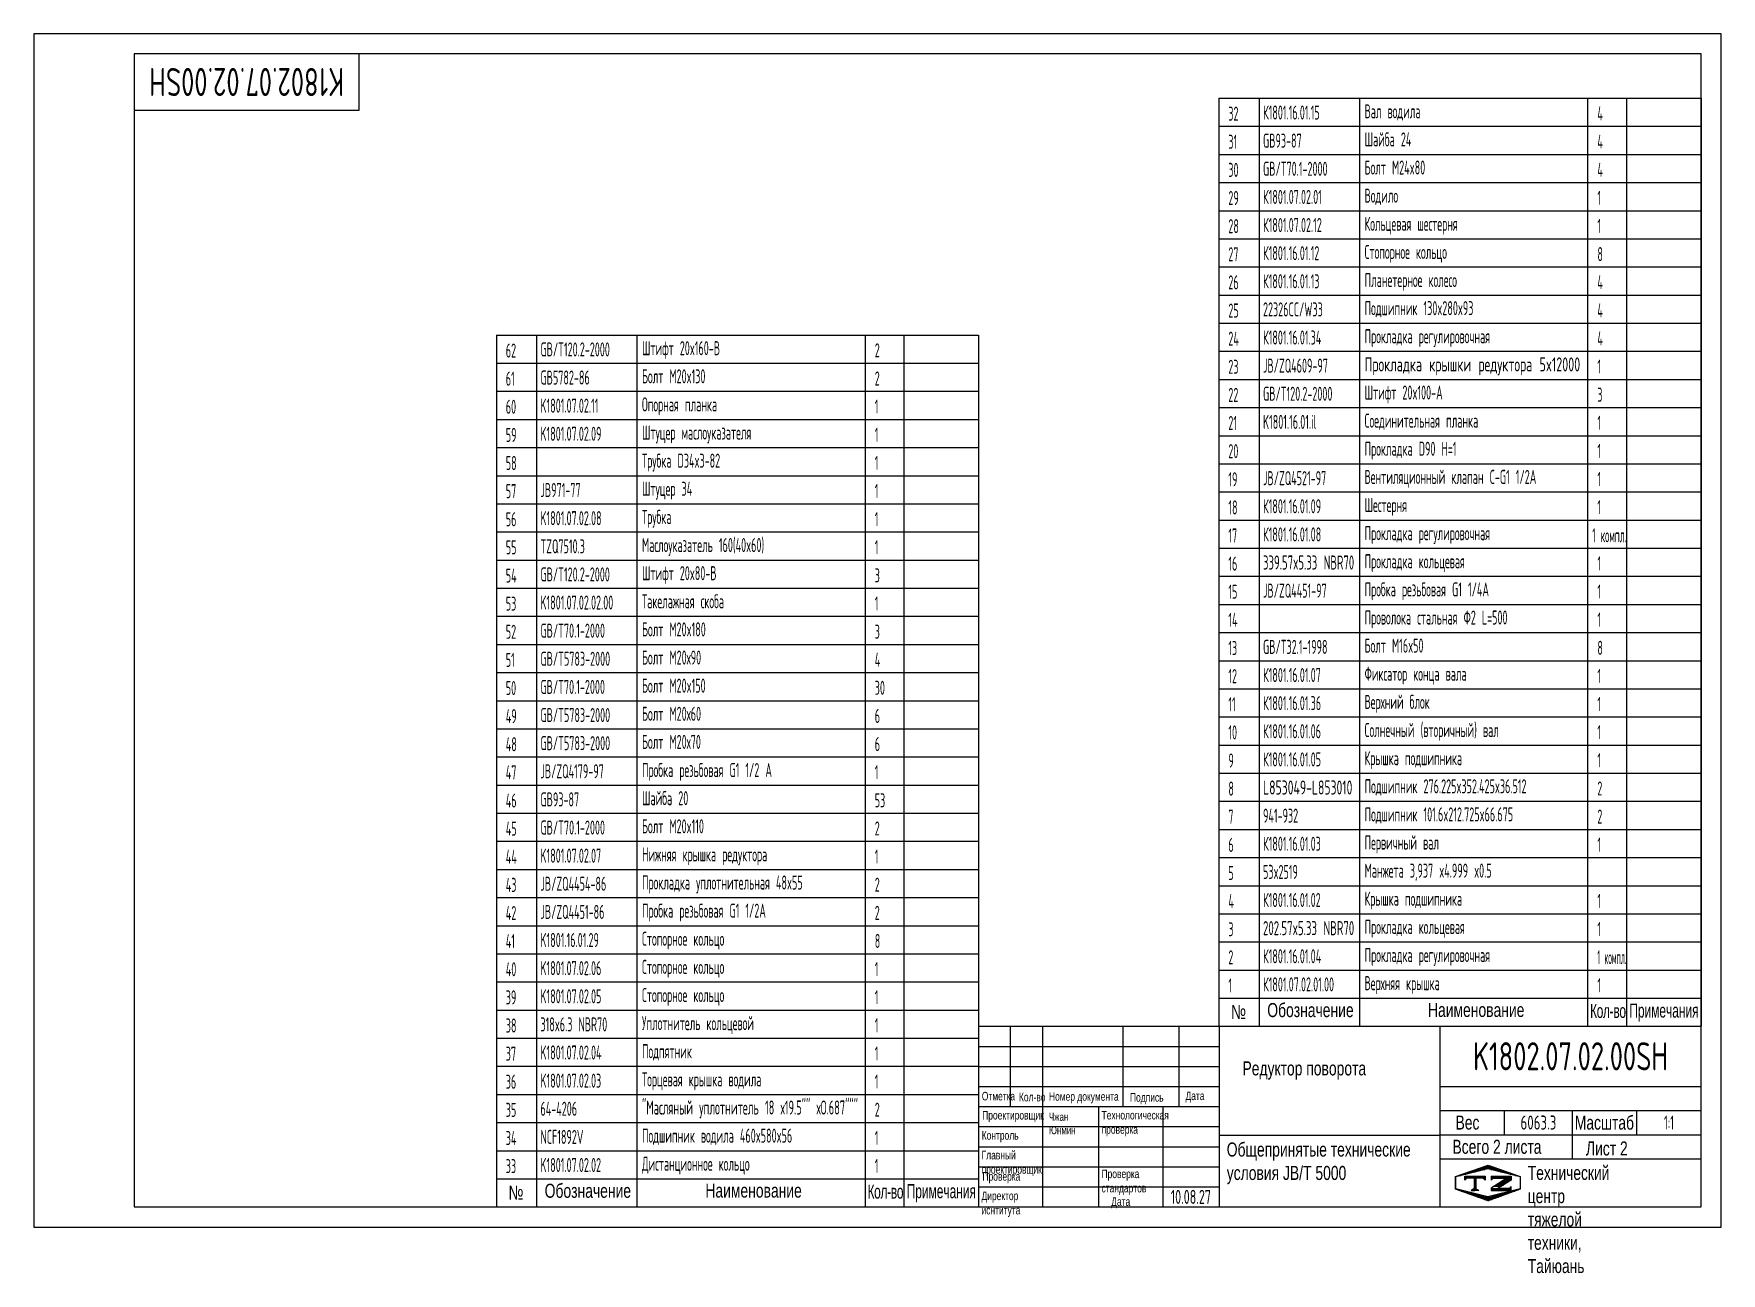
# Model space of a CAD drawing. Header units: millimetres. Extents: x 14 to 434, y -12 to 297.
import ezdxf
from ezdxf.enums import TextEntityAlignment as Align

# ---------------------------------------------------------------- set-up
doc = ezdxf.new("R2010")
doc.units = ezdxf.units.MM
doc.header["$LTSCALE"] = 10
doc.linetypes.add('F', pattern=[0.75, 0.5, -0.25])
doc.linetypes.add('G', pattern=[2, 1.25, -0.25, 0.25, -0.25])
for name, color, linetype in [('01', 7, 'Continuous'), ('02', 1, 'Continuous'), ('04', 2, 'F'), ('05', 4, 'G'), ('11', 3, 'Continuous'), ('THICK', 7, 'Continuous')]:
    doc.layers.add(name, color=color, linetype=linetype)
doc.styles.add('HZLIB', font='TXT.shx', dxfattribs={"width": 0.5, "height": 3.5})
doc.styles.get("Standard").update_dxf_attribs({"font": 'isocp', "width": 0.707, "bigfont": 'intecad.shx'})

# ---------------------------------------------------------------- blocks, each defined once
blk = doc.blocks.new('*U12', base_point=(251.96, 168.31))
at = {"layer": '01'}
for p, q in [((251.96, 168.31), (251.96, 182.31)), ((195.96, 168.31), (251.96, 168.31))]:
    blk.add_line(p, q, dxfattribs=at)
blk = doc.blocks.new('*U13')
at = {"layer": '04'}
blk.add_blockref('*U12', (0, 0), dxfattribs=at)
blk = doc.blocks.new('*U14')
at = {"layer": '01'}
for points in [[(415, 292), (25, 292)], [(25, 292), (25, 5)], [(415, 5), (415, 292)], [(25, 5), (415, 5)]]:
    blk.add_lwpolyline(points, dxfattribs=at)
at = {"layer": '02'}
for points in [[(420, 297), (0, 297)], [(0, 297), (0, 0)], [(420, 0), (420, 297)], [(0, 0), (420, 0)]]:
    blk.add_lwpolyline(points, dxfattribs=at)
blk = doc.blocks.new('*X84')
at = {"color": 0}
for p, q in [((127.06, 7.8), (132.06, 7.8)), ((127.06, 7.5), (132.06, 7.5)), ((127.06, 7.2), (127.32, 7.2)), ((127.84, 5.4), (129.64, 5.4)), ((128.3, 5.7), (130.1, 5.7)), ((128.77, 6), (130.57, 6)), ((129.23, 6.3), (131.04, 6.3)), ((129.7, 6.6), (131.51, 6.6)), ((130.16, 6.9), (131.98, 6.9)), ((130.62, 7.2), (132.06, 7.2))]:
    blk.add_line(p, q, dxfattribs=at)
blk = doc.blocks.new('*X85')
at = {"color": 0}
for p, q in [((127.06, 4.8), (132.06, 4.8)), ((127.06, 4.5), (132.06, 4.5)), ((131.84, 5.1), (132.06, 5.1))]:
    blk.add_line(p, q, dxfattribs=at)
blk = doc.blocks.new('*X83')
at = {"color": 0}
for p, q in [((122.34, 4.5), (123.72, 4.5)), ((122.82, 4.8), (123.24, 4.8))]:
    blk.add_line(p, q, dxfattribs=at)
blk = doc.blocks.new('*X82')
at = {"color": 0}
for p, q in [((120.53, 7.8), (125.53, 7.8)), ((120.53, 7.5), (125.53, 7.5)), ((120.53, 7.2), (120.79, 7.2)), ((125.27, 7.2), (125.53, 7.2))]:
    blk.add_line(p, q, dxfattribs=at)
blk = doc.blocks.new('*X81')
at = {"color": 0}
for p, q in [((120.66, 8.7), (121.92, 8.7)), ((121.52, 9), (123.12, 9)), ((122.38, 9.3), (124.32, 9.3)), ((123.24, 9.6), (125.52, 9.6)), ((124.1, 9.9), (128.52, 9.9)), ((124.97, 10.2), (127.67, 10.2)), ((125.83, 10.5), (126.82, 10.5)), ((127.02, 9.6), (129.37, 9.6)), ((128.22, 9.3), (130.22, 9.3)), ((129.42, 9), (131.07, 9)), ((130.62, 8.7), (131.92, 8.7)), ((118.22, 7.8), (118.32, 7.8)), ((118.22, 7.5), (118.27, 7.5)), ((118.22, 7.2), (118.27, 7.2)), ((118.22, 6.9), (118.27, 6.9)), ((118.22, 6.6), (118.27, 6.6)), ((118.22, 6.3), (118.27, 6.3)), ((118.22, 6), (118.27, 6)), ((118.22, 5.7), (118.27, 5.7)), ((118.22, 5.4), (118.27, 5.4)), ((118.22, 5.1), (118.27, 5.1)), ((118.22, 4.8), (118.27, 4.8)), ((118.79, 4.5), (119.42, 4.5)), ((118.94, 8.1), (119.52, 8.1)), ((119.8, 8.4), (120.72, 8.4)), ((131.82, 8.4), (132.77, 8.4)), ((133.02, 8.1), (133.62, 8.1)), ((133.12, 4.5), (133.76, 4.5)), ((134.22, 7.8), (134.32, 7.8)), ((134.27, 7.5), (134.32, 7.5)), ((134.27, 7.2), (134.32, 7.2)), ((134.27, 6.9), (134.32, 6.9)), ((134.27, 6.6), (134.32, 6.6)), ((134.27, 6.3), (134.32, 6.3)), ((134.27, 6), (134.32, 6)), ((134.27, 5.7), (134.32, 5.7)), ((134.27, 5.4), (134.32, 5.4)), ((134.27, 5.1), (134.32, 5.1)), ((134.27, 4.8), (134.32, 4.8)), ((119.61, 4.2), (120.62, 4.2)), ((120.43, 3.9), (121.82, 3.9)), ((121.26, 3.6), (123.02, 3.6)), ((122.08, 3.3), (124.22, 3.3)), ((122.91, 3), (125.42, 3)), ((123.73, 2.7), (128.89, 2.7)), ((124.55, 2.4), (128.07, 2.4)), ((125.38, 2.1), (127.26, 2.1)), ((126.2, 1.8), (126.45, 1.8)), ((127.12, 3), (129.7, 3)), ((128.32, 3.3), (130.51, 3.3)), ((129.52, 3.6), (131.32, 3.6)), ((130.72, 3.9), (132.14, 3.9)), ((131.92, 4.2), (132.95, 4.2))]:
    blk.add_line(p, q, dxfattribs=at)

msp = doc.modelspace()

# ---------------------------------------------------------------- linework, layer by layer
for p, q in [((309.45, 280.96), (309.45, 49.96)), ((309.45, 280.96), (429.45, 280.96)), ((319.45, 280.96), (319.45, 49.96)), ((344.39, 280.96), (344.39, 49.96)), ((401.2, 280.96), (401.2, 49.96)), ((410.88, 280.96), (410.88, 49.96)), ((429.45, 280.96), (429.45, 49.96)), ((309.45, 273.96), (429.45, 273.96)), ((309.45, 266.96), (429.45, 266.96)), ((309.45, 259.96), (429.45, 259.96)), ((309.45, 252.96), (429.45, 252.96)), ((309.45, 245.96), (429.45, 245.96)), ((309.45, 238.96), (429.45, 238.96)), ((309.45, 231.96), (429.45, 231.96)), ((309.45, 224.96), (429.45, 224.96)), ((129.6, 222), (129.6, 5)), ((129.6, 222), (249.6, 222)), ((139.6, 222), (139.6, 5)), ((164.54, 222), (164.54, 5)), ((221.35, 222), (221.35, 5)), ((231.03, 222), (231.03, 5)), ((249.6, 222), (249.6, 5)), ((129.6, 215), (249.6, 215)), ((309.45, 217.96), (429.45, 217.96)), ((309.45, 210.96), (429.45, 210.96)), ((129.6, 208), (249.6, 208)), ((309.45, 203.96), (429.45, 203.96)), ((129.6, 201), (249.6, 201)), ((129.6, 194), (249.6, 194)), ((309.45, 196.96), (429.45, 196.96)), ((309.45, 189.96), (429.45, 189.96)), ((129.6, 187), (249.6, 187)), ((129.6, 187), (249.6, 187)), ((309.45, 182.96), (429.45, 182.96)), ((129.6, 180), (249.6, 180)), ((129.6, 173), (249.6, 173)), ((309.45, 175.96), (429.45, 175.96)), ((309.45, 168.96), (429.45, 168.96)), ((129.6, 166), (249.6, 166)), ((309.45, 161.96), (429.45, 161.96)), ((129.6, 159), (249.6, 159)), ((129.6, 152), (249.6, 152)), ((309.45, 154.96), (429.45, 154.96)), ((309.45, 147.96), (429.45, 147.96)), ((129.6, 145), (249.6, 145)), ((309.45, 140.96), (429.45, 140.96)), ((129.6, 138), (249.6, 138)), ((129.6, 131), (249.6, 131)), ((309.45, 133.96), (429.45, 133.96)), ((309.45, 126.96), (429.45, 126.96)), ((129.6, 124), (249.6, 124)), ((309.45, 119.96), (429.45, 119.96)), ((129.6, 117), (249.6, 117)), ((129.6, 110), (249.6, 110)), ((129.6, 110), (249.6, 110)), ((309.45, 112.96), (429.45, 112.96)), ((309.45, 105.96), (429.45, 105.96)), ((129.6, 103), (249.6, 103)), ((309.45, 98.96), (429.45, 98.96)), ((129.6, 96), (249.6, 96)), ((129.6, 89), (249.6, 89)), ((309.45, 91.96), (429.45, 91.96)), ((309.45, 84.96), (429.45, 84.96)), ((129.6, 82), (249.6, 82)), ((309.45, 77.96), (429.45, 77.96)), ((129.6, 75), (249.6, 75)), ((129.6, 68), (249.6, 68)), ((309.45, 70.96), (429.45, 70.96)), ((309.45, 63.96), (429.45, 63.96)), ((129.6, 61), (249.6, 61)), ((309.45, 56.96), (429.45, 56.96)), ((129.6, 54), (249.6, 54)), ((129.6, 47), (249.6, 47)), ((309.45, 49.96), (429.45, 49.96)), ((129.6, 40), (249.6, 40)), ((129.6, 33), (249.6, 33)), ((129.6, 26), (249.6, 26)), ((129.6, 19), (249.6, 19)), ((129.6, 12), (249.6, 12))]:
    msp.add_line(p, q)
at = {"layer": 'THICK'}
for p, q in [((249.47, 49.96), (429.45, 49.96)), ((257.59, 49.94), (257.59, 49.96)), ((257.59, 29.98), (257.59, 49.96)), ((265.59, 5), (265.59, 49.96)), ((285.57, 29.98), (285.57, 49.96)), ((299.56, 29.98), (299.56, 49.96)), ((309.55, 5), (309.55, 49.96)), ((364.5, 5), (364.5, 49.96)), ((429.45, 5), (429.45, 49.96)), ((249.6, 34.97), (309.55, 34.97)), ((364.5, 34.97), (429.45, 34.97)), ((249.6, 29.98), (309.55, 29.98)), ((279.58, 5), (279.58, 29.98)), ((295.56, 5), (295.56, 29.98)), ((364.5, 28.98), (429.45, 28.98)), ((380.49, 22.98), (380.49, 28.98)), ((397.47, 16.99), (397.47, 28.98)), ((413.46, 22.98), (413.46, 28.98)), ((309.55, 22.9), (364.5, 22.9)), ((364.5, 22.98), (429.45, 22.98)), ((364.5, 16.99), (429.45, 16.99)), ((249.6, 5), (429.45, 5))]:
    msp.add_line(p, q, dxfattribs=at)
at = {"layer": 'THICK', "color": 3}
for p, q in [((249.6, 44.97), (309.55, 44.97)), ((249.6, 39.97), (309.55, 39.97)), ((249.6, 24.98), (309.55, 24.98)), ((249.6, 19.99), (309.55, 19.99)), ((249.6, 14.99), (309.55, 14.99)), ((368.35, 12.6), (376.45, 15.42)), ((368.4, 12.54), (376.4, 14.53)), ((370.66, 11.69), (370.66, 12.69)), ((370.66, 12.69), (375.66, 12.69)), ((375.66, 12.69), (375.66, 11.69)), ((376.4, 14.53), (384.39, 12.54)), ((376.45, 15.42), (384.44, 12.6)), ((377.19, 12.69), (377.19, 11.69)), ((377.19, 12.69), (382.18, 12.69)), ((382.18, 12.69), (382.18, 11.69)), ((249.6, 10), (309.55, 10)), ((368.35, 9.46), (368.35, 12.6)), ((376.45, 6.51), (368.35, 9.46)), ((368.4, 9.54), (368.4, 12.54)), ((376.4, 7.54), (368.4, 9.54)), ((371.16, 12.19), (370.66, 11.69)), ((375.16, 12.19), (371.16, 12.19)), ((373.16, 9.69), (372.19, 9.08)), ((372.19, 9.08), (373.16, 9.08)), ((372.94, 12.2), (372.94, 9.46)), ((373.16, 12.2), (373.16, 9.46)), ((373.16, 9.69), (374.13, 9.08)), ((374.13, 9.08), (373.16, 9.08)), ((373.41, 12.2), (373.41, 9.46)), ((375.66, 11.69), (375.16, 12.19)), ((384.39, 9.54), (376.4, 7.54)), ((384.44, 9.46), (376.45, 6.51)), ((377.19, 11.69), (377.69, 12.19)), ((381.12, 12.19), (377.19, 9.65)), ((377.19, 9.65), (377.19, 9.08)), ((377.19, 9.08), (382.18, 9.08)), ((377.69, 12.19), (381.12, 12.19)), ((379.62, 10.07), (378.86, 9.58)), ((381.68, 9.58), (378.86, 9.58)), ((382.18, 11.7), (379.62, 10.07)), ((382.18, 10.08), (381.68, 9.58)), ((382.18, 9.08), (382.18, 10.08)), ((384.39, 12.54), (384.39, 9.54)), ((384.44, 12.6), (384.44, 9.46))]:
    msp.add_line(p, q, dxfattribs=at)

# ---------------------------------------------------------------- block references
at = {"layer": '11'}
for name, p in [('*U14', (14.45, 0)), ('*U13', (95.45, 278))]:
    msp.add_blockref(name, p, dxfattribs=at)
at = {"layer": 'THICK', "color": 3, "xscale": 0.9991439824375978, "yscale": 0.9991439824374879, "zscale": 0.9991439824374887}
for name in ['*X81', '*X82', '*X83', '*X84', '*X85']:
    msp.add_blockref(name, (250.23, 4.76), dxfattribs=at)

# ---------------------------------------------------------------- texts
at = {"style": 'HZLIB', "width": 0.5}
for s, p in [('32', (311.78, 275.36)), ('К1801.16.01.15', (320.41, 275.64)), ('Вал водила', (345.69, 275.95)), ('4', (403.62, 275.41)), ('31', (311.78, 268.36)), ('GB93-87', (320.41, 268.64)), ('Шайба 24', (345.69, 268.95)), ('4', (403.62, 268.41)), ('30', (311.78, 261.36)), ('GB/T70.1-2000', (320.41, 261.64)), ('Болт M24x80', (345.69, 261.95)), ('4', (403.62, 261.41)), ('29', (311.78, 254.36)), ('К1801.07.02.01', (320.41, 254.64)), ('Водило', (345.69, 254.95)), ('1', (403.62, 254.41)), ('28', (311.78, 247.36)), ('К1801.07.02.12', (320.41, 247.64)), ('Кольцевая шестерня', (345.69, 247.95)), ('1', (403.62, 247.41)), ('27', (311.78, 240.36)), ('К1801.16.01.12', (320.41, 240.64)), ('Стопорное кольцо', (345.69, 240.95)), ('8', (403.62, 240.41)), ('26', (311.78, 233.36)), ('К1801.16.01.13', (320.41, 233.64)), ('Планетерное колесо', (345.69, 233.95)), ('4', (403.62, 233.41)), ('25', (311.78, 226.36)), ('22326CC/W33', (320.41, 226.64)), ('Подшипник 130x280x93', (345.69, 226.95)), ('4', (403.62, 226.41)), ('24', (311.78, 219.36)), ('К1801.16.01.34', (320.41, 219.64)), ('Прокладка регулировочная', (345.69, 219.95)), ('4', (403.62, 219.41)), ('62', (131.94, 216.4)), ('GB/T120.2-2000', (140.57, 216.68)), ('Штифт 20x160-B', (165.84, 216.99)), ('2', (223.77, 216.45)), ('23', (311.78, 212.36)), ('JB/ZQ4609-97', (320.41, 212.64)), ('1', (403.62, 212.41)), ('61', (131.94, 209.4)), ('GB5782-86', (140.57, 209.68)), ('Болт M20x130', (165.84, 209.99)), ('2', (223.77, 209.45)), ('60', (131.94, 202.4)), ('K1801.07.02.11', (140.57, 202.68)), ('Опорная планка', (165.84, 202.99)), ('1', (223.77, 202.45)), ('22', (311.78, 205.36)), ('GB/T120.2-2000', (320.41, 205.64)), ('Штифт 20x100-A', (345.69, 205.95)), ('3', (403.62, 205.41)), ('21', (311.78, 198.36)), ('K1801.16.01.il', (320.41, 198.64)), ('Соединительная планка', (345.69, 198.95)), ('1', (403.62, 198.41)), ('59', (131.94, 195.4)), ('K1801.07.02.09', (140.57, 195.68)), ('Штуцер маслоуказателя', (165.84, 195.99)), ('1', (223.77, 195.45)), ('20', (311.78, 191.36)), ('Прокладка D90 H=1', (345.69, 191.95)), ('1', (403.62, 191.41)), ('58', (131.94, 188.4)), ('Трубка D34x3-82', (165.84, 188.99)), ('1', (223.77, 188.45)), ('57', (131.94, 181.4)), ('JB971-77', (140.57, 181.68)), ('Штуцер 34', (165.84, 181.99)), ('1', (223.77, 181.45)), ('19', (311.78, 184.36)), ('JB/ZQ4521-97', (320.41, 184.64)), ('Вентиляционный клапан C-G1 1/2A', (345.69, 184.95)), ('1', (403.62, 184.41)), ('18', (311.78, 177.36)), ('К1801.16.01.09', (320.41, 177.64)), ('Шестерня', (345.69, 177.95)), ('1', (403.62, 177.41)), ('56', (131.94, 174.4)), ('K1801.07.02.08', (140.57, 174.68)), ('Трубка', (165.84, 174.99)), ('1', (223.77, 174.45)), ('17', (311.78, 170.36)), ('К1801.16.01.08', (320.41, 170.64)), ('Прокладка регулировочная', (345.69, 170.95)), ('55', (131.94, 167.4)), ('TZQ7510.3', (140.57, 167.68)), ('Маслоуказатель 160(40x60)', (165.84, 167.99)), ('1', (223.77, 167.45)), ('54', (131.94, 160.4)), ('GB/T120.2-2000', (140.57, 160.68)), ('Штифт 20x80-B', (165.84, 160.99)), ('3', (223.77, 160.45)), ('16', (311.78, 163.36)), ('Прокладка кольцевая', (345.69, 163.95)), ('1', (403.62, 163.41)), ('15', (311.78, 156.36)), ('JB/ZQ4451-97', (320.41, 156.64)), ('Пробка резьбовая G1 1/4A', (345.69, 156.95)), ('1', (403.62, 156.41)), ('53', (131.94, 153.4)), ('K1801.07.02.02.00', (140.57, 153.68)), ('Такелажная скоба', (165.84, 153.99)), ('1', (223.77, 153.45)), ('14', (311.78, 149.36)), ('Проволока стальная Ф2 L=500', (345.69, 149.95)), ('1', (403.62, 149.41)), ('52', (131.94, 146.4)), ('GB/T70.1-2000', (140.57, 146.68)), ('Болт M20x180', (165.84, 146.99)), ('3', (223.77, 146.45)), ('51', (131.94, 139.4)), ('GB/T5783-2000', (140.57, 139.68)), ('Болт М20х90', (165.84, 139.99)), ('4', (223.77, 139.45)), ('13', (311.78, 142.36)), ('GB/T32.1-1998', (320.41, 142.64)), ('Болт M16x50', (345.69, 142.95)), ('8', (403.62, 142.41)), ('12', (311.78, 135.36)), ('К1801.16.01.07', (320.41, 135.64)), ('Фиксатор конца вала', (345.69, 135.95)), ('1', (403.62, 135.41)), ('50', (131.94, 132.4)), ('GB/T70.1-2000', (140.57, 132.68)), ('Болт M20x150', (165.84, 132.99)), ('30', (223.77, 132.45)), ('11', (311.78, 128.36)), ('К1801.16.01.36', (320.41, 128.64)), ('Верхний блок', (345.69, 128.95)), ('1', (403.62, 128.41)), ('49', (131.94, 125.4)), ('GB/T5783-2000', (140.57, 125.68)), ('Болт М20х60', (165.84, 125.99)), ('6', (223.77, 125.45)), ('48', (131.94, 118.4)), ('GB/T5783-2000', (140.57, 118.68)), ('Болт М20х70', (165.84, 118.99)), ('6', (223.77, 118.45)), ('10', (311.78, 121.36)), ('К1801.16.01.06', (320.41, 121.64)), ('Солнечный (вторичный) вал', (345.69, 121.95)), ('1', (403.62, 121.41)), ('9', (311.78, 114.36)), ('К1801.16.01.05', (320.41, 114.64)), ('Крышка подшипника', (345.69, 114.95)), ('1', (403.62, 114.41)), ('47', (131.94, 111.4)), ('JB/ZQ4179-97', (140.57, 111.68)), ('Пробка резьбовая G1 1/2 A', (165.84, 111.99)), ('1', (223.77, 111.45)), ('8', (311.78, 107.36)), ('Подшипник 276.225x352.425x36.512', (345.69, 107.95)), ('2', (403.62, 107.41)), ('46', (131.94, 104.4)), ('GB93-87', (140.57, 104.68)), ('Шайба 20', (165.84, 104.99)), ('53', (223.77, 104.45)), ('45', (131.94, 97.4)), ('GB/T70.1-2000', (140.57, 97.68)), ('Болт M20x110', (165.84, 97.99)), ('2', (223.77, 97.45)), ('7', (311.78, 100.36)), ('941-932', (320.41, 100.64)), ('Подшипник 101.6x212.725x66.675', (345.69, 100.95)), ('2', (403.62, 100.41)), ('6', (311.78, 93.36)), ('К1801.16.01.03', (320.41, 93.64)), ('Первичный вал', (345.69, 93.95)), ('1', (403.62, 93.41)), ('44', (131.94, 90.4)), ('K1801.07.02.07', (140.57, 90.68)), ('Нижняя крышка редуктора', (165.84, 90.99)), ('1', (223.77, 90.45)), ('5', (311.78, 86.36)), ('53x2519', (320.41, 86.64)), ('Манжета 3,937 x4.999 x0.5', (345.69, 86.95)), ('43', (131.94, 83.4)), ('JB/ZQ4454-86', (140.57, 83.68)), ('Прокладка уплотнительная 48x55', (165.84, 83.99)), ('2', (223.77, 83.45)), ('42', (131.94, 76.4)), ('JB/ZQ4451-86', (140.57, 76.68)), ('Пробка резьбовая G1 1/2A', (165.84, 76.99)), ('2', (223.77, 76.45)), ('4', (311.78, 79.36)), ('К1801.16.01.02', (320.41, 79.64)), ('Крышка подшипника', (345.69, 79.95)), ('1', (403.62, 79.41)), ('3', (311.78, 72.36)), ('Прокладка кольцевая', (345.69, 72.95)), ('1', (403.62, 72.41)), ('41', (131.94, 69.4)), ('K1801.16.01.29', (140.57, 69.68)), ('Стопорное кольцо', (165.84, 69.99)), ('8', (223.77, 69.45)), ('2', (311.78, 65.36)), ('К1801.16.01.04', (320.41, 65.64)), ('Прокладка регулировочная', (345.69, 65.95)), ('40', (131.94, 62.4)), ('K1801.07.02.06', (140.57, 62.68)), ('Стопорное кольцо', (165.84, 62.99)), ('1', (223.77, 62.45)), ('39', (131.94, 55.4)), ('K1801.07.02.05', (140.57, 55.68)), ('Стопорное кольцо', (165.84, 55.99)), ('1', (223.77, 55.45)), ('1', (311.78, 58.36)), ('К1801.07.02.01.00', (320.41, 58.64)), ('Верхняя крышка', (345.69, 58.95)), ('1', (403.62, 58.41)), ('38', (131.94, 48.4)), ('318x6.3 NBR70', (140.57, 48.68)), ('Уплотнитель кольцевой', (165.84, 48.99)), ('1', (223.77, 48.45)), ('37', (131.94, 41.4)), ('K1801.07.02.04', (140.57, 41.68)), ('Подпятник', (165.84, 41.99)), ('1', (223.77, 41.45)), ('36', (131.94, 34.4)), ('K1801.07.02.03', (140.57, 34.68)), ('Торцевая крышка водила', (165.84, 34.99)), ('1', (223.77, 34.45)), ('35', (131.94, 27.4)), ('64-4206', (140.57, 27.68)), ('2', (223.77, 27.45)), ('34', (131.94, 20.4)), ('NCF1892V', (140.57, 20.68)), ('Подшипник водила 460x580x56', (165.84, 20.99)), ('1', (223.77, 20.45)), ('33', (131.94, 13.4)), ('K1801.07.02.02', (140.57, 13.68)), ('Дистанционное кольцо', (165.84, 13.99)), ('1', (223.77, 13.45))]:
    msp.add_text(s, height=3.5, dxfattribs=at).set_placement(p)
at = {"style": 'HZLIB'}
for s, width, p, p2 in [('Прокладка крышки редуктора 5x12000', 0.466976, (345.69, 212.95), (399.35, 212.95)), ('1 компл.', 0.365217, (402.36, 170.41), (410.88, 170.41)), ('339.57x5.33 NBR70', 0.427147, (320.41, 163.64), (343.09, 163.64)), ('L853049-L853010', 0.459276, (320.41, 107.64), (342.65, 107.64)), ('202.57x5.33 NBR70', 0.432161, (320.41, 72.64), (343.1, 72.64)), ('1 компл.', 0.31116, (403.62, 65.41), (410.88, 65.41)), ('"Масляный уплотнитель 18 х19.5"" хО.687"""', 0.409598, (165.84, 27.99), (219.6, 27.99))]:
    msp.add_text(s, height=3.5, dxfattribs=dict(at, width=width)).set_placement(p, p2, align=Align.FIT)
at = {"layer": '01', "attachment_point": 1}
for s, insert, char_height in [('{\\fArial|b0|i0|c204|p34;Отметка}', (250.42, 33.64), 2.1304), ('{\\fArial|b0|i0|c204|p34;Дата}', (301.11, 33.72), 2.1304), ('{\\fArial|b0|i0|c204|p34;Кол-во}', (259.66, 33.4), 2.1304), ('{\\fArial|b0|i0|c204|p34;Номер документа}', (267.14, 33.56), 2.1304), ('{\\fArial|b0|i0|c204|p34;Подпись}', (287.29, 33.32), 2.1304), ('{\\fArial|b0|i0|c204|p34;Проектировщик}', (250.51, 28.88), 2.1304), ('{\\fArial|b0|i0|c204|p34;Технологическая\\Pпроверка}', (280.23, 28.9), 2.1304), ('{\\fArial|b0|i0|c204|p34;Вес}', (368.34, 27.74), 3.4797), ('{\\fArial|b0|i0|c204|p34;Контроль}', (250.39, 23.87), 2.1304), ('{\\fArial|b0|i0|c204|p34;Главный\\Pпроектировщик}', (250.37, 18.96), 2.1304), ('{\\fArial|b0|i0|c204|p34;Проверка}', (250.58, 13.66), 2.1304), ('{\\fArial|b0|i0|c204|p34;Проверка\\Pстандартов}', (280.21, 14.3), 2.1304), ('{\\fArial|b0|i0|c204|p34;Директор\\Pиснтитута}', (250.34, 8.82), 2.1304), ('{\\fArial|b0|i0|c204|p34;Дата}', (282.63, 7.4), 2.1304)]:
    msp.add_mtext(s, dxfattribs=dict(at, insert=insert, char_height=char_height))
at = {"layer": '01', "insert": (386.3, 15.22), "char_height": 3.4797, "width": 0.1635, "attachment_point": 1}
msp.add_mtext('{\\fArial|b0|i0|c204|p34;Технический центр\\Pтяжелой техники, Тайюань}', dxfattribs=at)
at = {"layer": '05', "insert": (398.02, 27.72), "char_height": 3.4811, "attachment_point": 1}
msp.add_mtext('{\\fArial|b0|i0|c204|p34;\\C0;Масштаб}', dxfattribs=at)
at = {"layer": '11', "width": 0.696347}
msp.add_text('K1802.07.02.00SH', height=7, rotation=180, dxfattribs=at).set_placement((91.72, 288.5), (43.19, 288.5), align=Align.FIT)
at = {"layer": '11'}
for s, height, width, p, p2 in [('K1802.07.02.00SH', 7, 0.696347, (372.69, 39), (421.22, 39)), ('6063.3', 3.5, 0.689733, (384.5, 24.25), (393.41, 24.25)), ('1:1', 3.5, 0.614783, (420.22, 24.25), (422.69, 24.25)), ('10.08.27', 3.5, 0.642055, (297.45, 5.75), (307.45, 5.75))]:
    msp.add_text(s, height=height, dxfattribs=dict(at, width=width)).set_placement(p, p2, align=Align.FIT)
at = {"layer": '11', "char_height": 3.5, "attachment_point": 1}
for s, insert in [('{\\fArial|b0|i0|c204|p34;\\C0;№}', (312.47, 55.26)), ('{\\fArial|b0|i0|c204|p34;\\C0;Обозначение}', (321.47, 55.74)), ('{\\fArial|b0|i0|c204|p34;\\C0;Наименование}', (361.47, 55.78)), ('{\\fArial|b0|i0|c204|p34;\\W0.607;\\T0.95;\\C0;Кол-во}', (401.82, 55.53)), ('{\\fArial|b0|i0|c204|p34;\\W0.607;\\C0;Примечания}', (411.58, 55.63)), ('{\\fArial|b0|i0|c204|p34;Редуктор поворота}', (315.3, 41.24)), ('{\\fArial|b0|i0|c204|p34;\\C0;Общепринятые технические\\Pусловия \\fArial|b0|i0|c0|p34;JB/T 5000}', (311.38, 21.04)), ('{\\fArial|b0|i0|c204|p34;\\C0;Всего 2 листа}', (367.55, 21.72)), ('{\\fArial|b0|i0|c204|p34;\\C0;Лист 2}', (400.78, 21.3)), ('{\\fArial|b0|i0|c204|p34;\\C0;№}', (132.62, 10.3)), ('{\\fArial|b0|i0|c204|p34;\\C0;Обозначение}', (141.62, 10.77)), ('{\\fArial|b0|i0|c204|p34;\\C0;Наименование}', (181.62, 10.82)), ('{\\fArial|b0|i0|c204|p34;\\W0.607;\\T0.95;\\C0;Кол-во}', (221.98, 10.57)), ('{\\fArial|b0|i0|c204|p34;\\W0.607;\\C0;Примечания}', (231.73, 10.67))]:
    msp.add_mtext(s, dxfattribs=dict(at, insert=insert))
at = {"layer": '11', "insert": (267.12, 28.43), "char_height": 2, "width": 0.0852, "attachment_point": 1}
msp.add_mtext('{\\fArial|b0|i0|c204|p34;\\C0;Чжан Юнмин}', dxfattribs=at)

doc.saveas('drawing.dxf')
